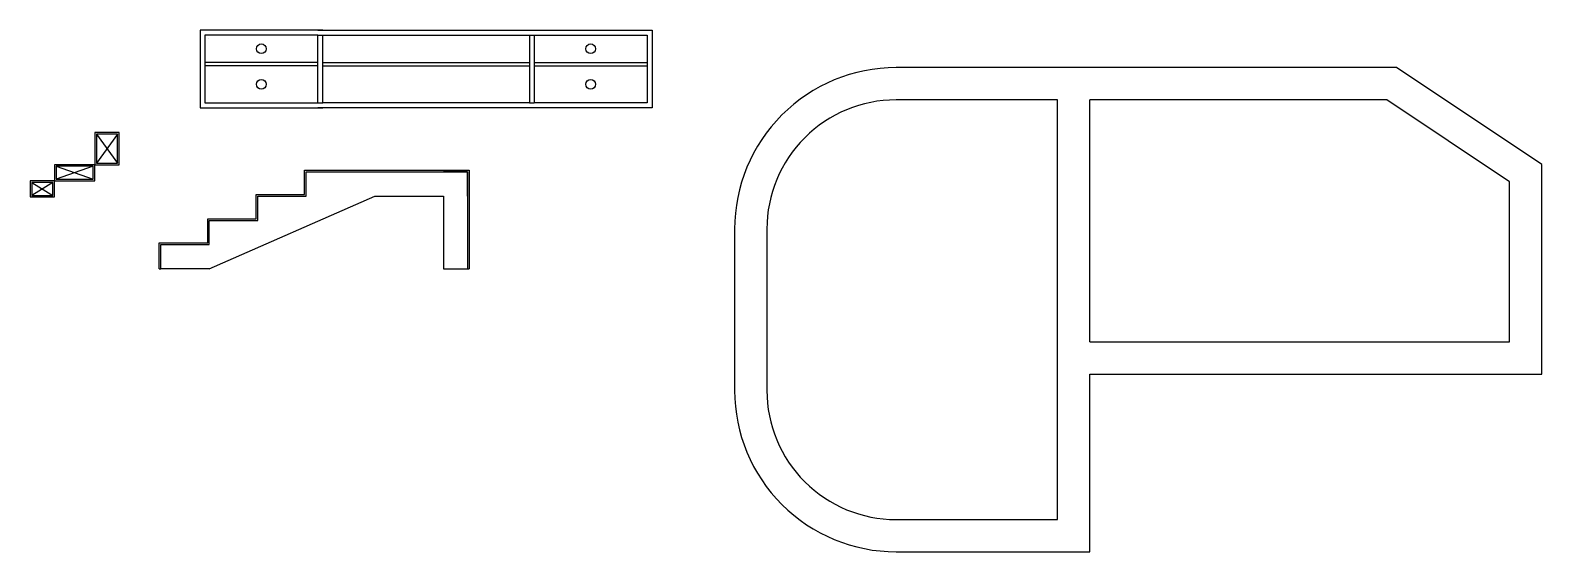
# Model space of a CAD drawing. Header units: millimetres. Extents: x 2150 to 11513, y 1274 to 4505.
import ezdxf

# ---------------------------------------------------------------- set-up
doc = ezdxf.new("R2010")
doc.units = ezdxf.units.MM

msp = doc.modelspace()

# ---------------------------------------------------------------- linework, layer by layer
for p, q in [((3961.9, 4505.4), (3201.9, 4505.4)), ((3201.9, 4505.4), (3201.9, 4025.4)), ((3931.9, 4505.4), (5271.9, 4505.4)), ((5271.9, 4505.4), (6001.9, 4505.4)), ((6001.9, 4505.4), (6001.9, 4025.4)), ((3931.9, 4475.4), (3231.9, 4475.4)), ((3231.9, 4475.4), (3231.9, 4055.4)), ((3251.9, 4455.4), (3251.9, 4455.4)), ((3251.9, 4455.4), (3251.9, 4455.4)), ((3931.9, 4475.4), (3961.9, 4475.4)), ((3931.9, 4055.4), (3931.9, 4475.4)), ((3961.9, 4475.4), (5241.9, 4475.4)), ((3961.9, 4055.4), (3961.9, 4475.4)), ((5241.9, 4475.4), (5271.9, 4475.4)), ((5241.9, 4475.4), (5241.9, 4055.4)), ((5271.9, 4475.4), (5271.9, 4055.4)), ((5271.9, 4475.4), (5971.9, 4475.4)), ((5971.9, 4475.4), (5971.9, 4055.4)), ((3961.9, 4305.4), (5241.9, 4305.4)), ((3961.9, 4285.4), (5241.9, 4285.4)), ((5271.9, 4305.4), (5971.9, 4305.4)), ((5271.9, 4285.4), (5971.9, 4285.4)), ((3231.9, 4055.4), (3931.9, 4055.4)), ((3931.9, 4055.4), (3961.9, 4055.4)), ((5241.9, 4055.4), (3961.9, 4055.4)), ((5241.9, 4055.4), (5271.9, 4055.4)), ((5971.9, 4055.4), (5271.9, 4055.4)), ((8513.3, 2573.6), (8513.3, 4073.6)), ((8713.3, 2573.6), (8713.3, 4073.6)), ((3201.9, 4025.4), (3961.9, 4025.4)), ((5271.9, 4025.4), (3931.9, 4025.4)), ((6001.9, 4025.4), (5271.9, 4025.4)), ((2559.8, 3862.1), (2689.8, 3682.1)), ((2689.8, 3862.1), (2559.8, 3682.1)), ((2309.8, 3662.1), (2539.8, 3582.1)), ((2539.8, 3662.1), (2309.8, 3582.1)), ((2159.8, 3562.1), (2289.8, 3482.1)), ((2289.8, 3562.1), (2159.8, 3482.1)), ((4859.2, 3627.3), (4709.2, 3627.3)), ((4859.2, 3477.3), (4859.2, 3627.3)), ((3259.2, 3027.3), (4284.2, 3477.3)), ((4284.2, 3477.3), (4709.2, 3477.3)), ((4709.2, 3477.3), (4709.2, 3027.3)), ((2949.2, 3027.3), (2959.2, 3027.3)), ((3259.2, 3027.3), (2959.2, 3027.3)), ((4709.2, 3027.3), (4859.2, 3027.3)), ((4859.2, 3027.3), (4869.2, 3027.3))]:
    msp.add_line(p, q)
for points in [[(3931.9, 4305.4), (3231.9, 4305.4)], [(3931.9, 4285.4), (3231.9, 4285.4)], [(8713.3, 2573.6), (11313.3, 2573.6), (11313.3, 3566.6), (10552.8, 4073.6), (8713.3, 4073.6)], [(2949.2, 3027.3), (2949.2, 3187.3), (3249.2, 3187.3), (3249.2, 3337.3), (3549.2, 3337.3), (3549.2, 3487.3), (3849.2, 3487.3), (3849.2, 3637.3), (4869.2, 3637.3), (4869.2, 3027.3)], [(2959.2, 3027.3), (2959.2, 3177.3), (3259.2, 3177.3), (3259.2, 3327.3), (3559.2, 3327.3), (3559.2, 3477.3), (3859.2, 3477.3), (3859.2, 3627.3), (4859.2, 3627.3), (4859.2, 3027.3)]]:
    msp.add_lwpolyline(points)
msp.add_lwpolyline([(6513.3, 2273.6, 0.414214), (7513.3, 1273.6), (8713.3, 1273.6), (8713.3, 2373.6), (11513.3, 2373.6), (11513.3, 3673.6), (10613.3, 4273.6), (7513.3, 4273.6, 0.414214), (6513.3, 3273.6)], format="xyb", close=True)
msp.add_lwpolyline([(8513.3, 4073.6), (7513.3, 4073.6, 0.414214), (6713.3, 3273.6), (6713.3, 2273.6, 0.414214), (7513.3, 1473.6), (8513.3, 1473.6), (8513.3, 2573.6)], format="xyb")
for points in [[(2549.8, 3672.1), (2699.8, 3672.1), (2699.8, 3872.1), (2549.8, 3872.1)], [(2559.8, 3682.1), (2689.8, 3682.1), (2689.8, 3862.1), (2559.8, 3862.1)], [(2549.8, 3672.1), (2299.8, 3672.1), (2299.8, 3572.1), (2549.8, 3572.1)], [(2539.8, 3662.1), (2309.8, 3662.1), (2309.8, 3582.1), (2539.8, 3582.1)], [(2299.8, 3572.1), (2149.8, 3572.1), (2149.8, 3472.1), (2299.8, 3472.1)], [(2289.8, 3562.1), (2159.8, 3562.1), (2159.8, 3482.1), (2289.8, 3482.1)]]:
    msp.add_lwpolyline(points, close=True)
for centre in [(3581.9, 4390.4), (5621.9, 4390.4), (3581.9, 4170.4), (5621.9, 4170.4)]:
    msp.add_circle(centre, 30)

doc.saveas('drawing.dxf')
